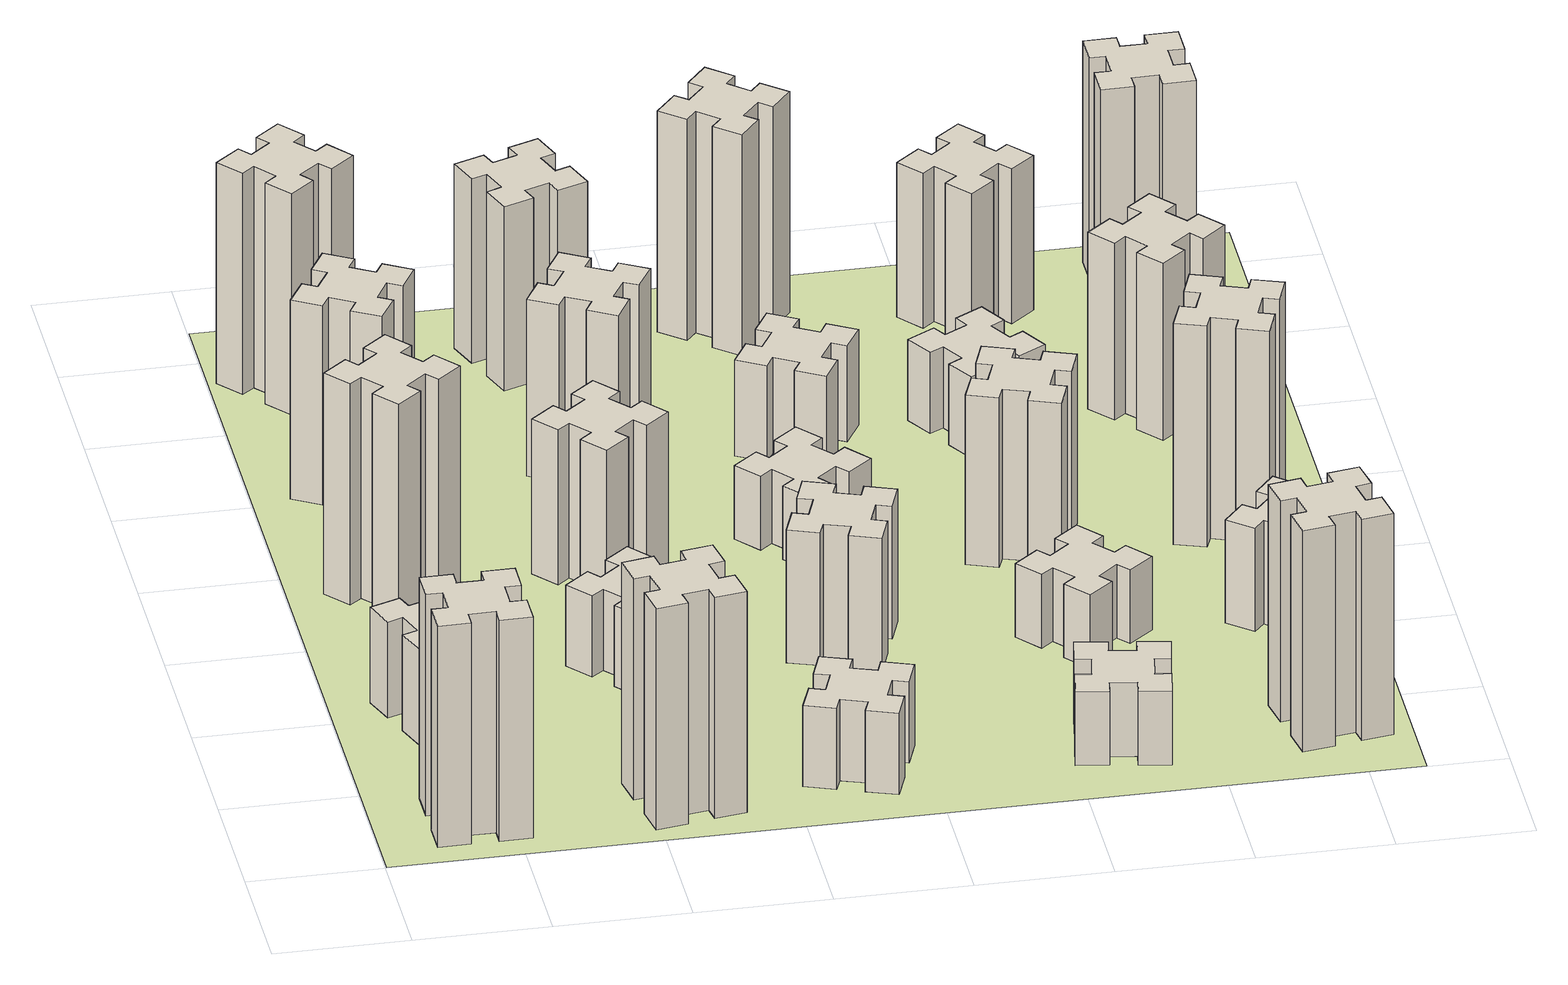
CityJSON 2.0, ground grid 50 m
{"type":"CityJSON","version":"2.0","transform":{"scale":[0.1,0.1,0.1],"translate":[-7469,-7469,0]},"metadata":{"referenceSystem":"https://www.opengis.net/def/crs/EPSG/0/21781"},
"CityObjects":{
"building1":{"type":"Building","attributes":{"class":"1000","function":"1000","usage":"1000","yearOfConstruction":2016,"roofType":"1000","measuredHeight":90,"storeysAboveGround":30,"storeysBelowGround":0},"geometry":[{"type":"Solid","lod":"1","boundaries":[[[[0,1,2,3,4,5,6,7,8,9,10,11,12,13,14,15,16,17,18,19]],[[17,16,20,21]],[[16,15,22,20]],[[15,14,23,22]],[[14,13,24,23]],[[13,12,25,24]],[[12,11,26,25]],[[11,10,27,26]],[[10,9,28,27]],[[9,8,29,28]],[[8,7,30,29]],[[7,6,31,30]],[[6,5,32,31]],[[5,4,33,32]],[[4,3,34,33]],[[3,2,35,34]],[[2,1,36,35]],[[1,0,37,36]],[[0,19,38,37]],[[19,18,39,38]],[[18,17,21,39]],[[24,25,26,27,28,29,30,31,32,33,34,35,36,37,38,39,21,20,22,23]]]]}]},
"building2":{"type":"Building","attributes":{"class":"1000","function":"1000","usage":"1000","yearOfConstruction":2016,"roofType":"1000","measuredHeight":39,"storeysAboveGround":30,"storeysBelowGround":0},"geometry":[{"type":"Solid","lod":"1","boundaries":[[[[40,41,42,43,44,45,46,47,48,49,50,51,52,53,54,55,56,57,58,59]],[[57,56,60,61]],[[56,55,62,60]],[[55,54,63,62]],[[54,53,64,63]],[[53,52,65,64]],[[52,51,66,65]],[[51,50,67,66]],[[50,49,68,67]],[[49,48,69,68]],[[48,47,70,69]],[[47,46,71,70]],[[46,45,72,71]],[[45,44,73,72]],[[44,43,74,73]],[[43,42,75,74]],[[42,41,76,75]],[[41,40,77,76]],[[40,59,78,77]],[[59,58,79,78]],[[58,57,61,79]],[[64,65,66,67,68,69,70,71,72,73,74,75,76,77,78,79,61,60,62,63]]]]}]},
"building3":{"type":"Building","attributes":{"class":"1000","function":"1000","usage":"1000","yearOfConstruction":2016,"roofType":"1000","measuredHeight":90,"storeysAboveGround":30,"storeysBelowGround":0},"geometry":[{"type":"Solid","lod":"1","boundaries":[[[[80,81,82,83,84,85,86,87,88,89,90,91,92,93,94,95,96,97,98,99]],[[97,96,100,101]],[[96,95,102,100]],[[95,94,103,102]],[[94,93,104,103]],[[93,92,105,104]],[[92,91,106,105]],[[91,90,107,106]],[[90,89,108,107]],[[89,88,109,108]],[[88,87,110,109]],[[87,86,111,110]],[[86,85,112,111]],[[85,84,113,112]],[[84,83,114,113]],[[83,82,115,114]],[[82,81,116,115]],[[81,80,117,116]],[[80,99,118,117]],[[99,98,119,118]],[[98,97,101,119]],[[104,105,106,107,108,109,110,111,112,113,114,115,116,117,118,119,101,100,102,103]]]]}]},
"building4":{"type":"Building","attributes":{"class":"1000","function":"1000","usage":"1000","yearOfConstruction":2016,"roofType":"1000","measuredHeight":81,"storeysAboveGround":30,"storeysBelowGround":0},"geometry":[{"type":"Solid","lod":"1","boundaries":[[[[120,121,122,123,124,125,126,127,128,129,130,131,132,133,134,135,136,137,138,139]],[[137,136,140,141]],[[136,135,142,140]],[[135,134,143,142]],[[134,133,144,143]],[[133,132,145,144]],[[132,131,146,145]],[[131,130,147,146]],[[130,129,148,147]],[[129,128,149,148]],[[128,127,150,149]],[[127,126,151,150]],[[126,125,152,151]],[[125,124,153,152]],[[124,123,154,153]],[[123,122,155,154]],[[122,121,156,155]],[[121,120,157,156]],[[120,139,158,157]],[[139,138,159,158]],[[138,137,141,159]],[[144,145,146,147,148,149,150,151,152,153,154,155,156,157,158,159,141,140,142,143]]]]}]},
"building5":{"type":"Building","attributes":{"class":"1000","function":"1000","usage":"1000","yearOfConstruction":2016,"roofType":"1000","measuredHeight":90,"storeysAboveGround":30,"storeysBelowGround":0},"geometry":[{"type":"Solid","lod":"1","boundaries":[[[[160,161,162,163,164,165,166,167,168,169,170,171,172,173,174,175,176,177,178,179]],[[177,176,180,181]],[[176,175,182,180]],[[175,174,183,182]],[[174,173,184,183]],[[173,172,185,184]],[[172,171,186,185]],[[171,170,187,186]],[[170,169,188,187]],[[169,168,189,188]],[[168,167,190,189]],[[167,166,191,190]],[[166,165,192,191]],[[165,164,193,192]],[[164,163,194,193]],[[163,162,195,194]],[[162,161,196,195]],[[161,160,197,196]],[[160,179,198,197]],[[179,178,199,198]],[[178,177,181,199]],[[184,185,186,187,188,189,190,191,192,193,194,195,196,197,198,199,181,180,182,183]]]]}]},
"building6":{"type":"Building","attributes":{"class":"1000","function":"1000","usage":"1000","yearOfConstruction":2016,"roofType":"1000","measuredHeight":90,"storeysAboveGround":30,"storeysBelowGround":0},"geometry":[{"type":"Solid","lod":"1","boundaries":[[[[200,201,202,203,204,205,206,207,208,209,210,211,212,213,214,215,216,217,218,219]],[[217,216,220,221]],[[216,215,222,220]],[[215,214,223,222]],[[214,213,224,223]],[[213,212,225,224]],[[212,211,226,225]],[[211,210,227,226]],[[210,209,228,227]],[[209,208,229,228]],[[208,207,230,229]],[[207,206,231,230]],[[206,205,232,231]],[[205,204,233,232]],[[204,203,234,233]],[[203,202,235,234]],[[202,201,236,235]],[[201,200,237,236]],[[200,219,238,237]],[[219,218,239,238]],[[218,217,221,239]],[[224,225,226,227,228,229,230,231,232,233,234,235,236,237,238,239,221,220,222,223]]]]}]},
"building7":{"type":"Building","attributes":{"class":"1000","function":"1000","usage":"1000","yearOfConstruction":2016,"roofType":"1000","measuredHeight":33,"storeysAboveGround":30,"storeysBelowGround":0},"geometry":[{"type":"Solid","lod":"1","boundaries":[[[[240,241,242,243,244,245,246,247,248,249,250,251,252,253,254,255,256,257,258,259]],[[257,256,260,261]],[[256,255,262,260]],[[255,254,263,262]],[[254,253,264,263]],[[253,252,265,264]],[[252,251,266,265]],[[251,250,267,266]],[[250,249,268,267]],[[249,248,269,268]],[[248,247,270,269]],[[247,246,271,270]],[[246,245,272,271]],[[245,244,273,272]],[[244,243,274,273]],[[243,242,275,274]],[[242,241,276,275]],[[241,240,277,276]],[[240,259,278,277]],[[259,258,279,278]],[[258,257,261,279]],[[264,265,266,267,268,269,270,271,272,273,274,275,276,277,278,279,261,260,262,263]]]]}]},
"building8":{"type":"Building","attributes":{"class":"1000","function":"1000","usage":"1000","yearOfConstruction":2016,"roofType":"1000","measuredHeight":63,"storeysAboveGround":30,"storeysBelowGround":0},"geometry":[{"type":"Solid","lod":"1","boundaries":[[[[280,281,282,283,284,285,286,287,288,289,290,291,292,293,294,295,296,297,298,299]],[[297,296,300,301]],[[296,295,302,300]],[[295,294,303,302]],[[294,293,304,303]],[[293,292,305,304]],[[292,291,306,305]],[[291,290,307,306]],[[290,289,308,307]],[[289,288,309,308]],[[288,287,310,309]],[[287,286,311,310]],[[286,285,312,311]],[[285,284,313,312]],[[284,283,314,313]],[[283,282,315,314]],[[282,281,316,315]],[[281,280,317,316]],[[280,299,318,317]],[[299,298,319,318]],[[298,297,301,319]],[[304,305,306,307,308,309,310,311,312,313,314,315,316,317,318,319,301,300,302,303]]]]}]},
"building9":{"type":"Building","attributes":{"class":"1000","function":"1000","usage":"1000","yearOfConstruction":2016,"roofType":"1000","measuredHeight":33,"storeysAboveGround":30,"storeysBelowGround":0},"geometry":[{"type":"Solid","lod":"1","boundaries":[[[[320,321,322,323,324,325,326,327,328,329,330,331,332,333,334,335,336,337,338,339]],[[337,336,340,341]],[[336,335,342,340]],[[335,334,343,342]],[[334,333,344,343]],[[333,332,345,344]],[[332,331,346,345]],[[331,330,347,346]],[[330,329,348,347]],[[329,328,349,348]],[[328,327,350,349]],[[327,326,351,350]],[[326,325,352,351]],[[325,324,353,352]],[[324,323,354,353]],[[323,322,355,354]],[[322,321,356,355]],[[321,320,357,356]],[[320,339,358,357]],[[339,338,359,358]],[[338,337,341,359]],[[344,345,346,347,348,349,350,351,352,353,354,355,356,357,358,359,341,340,342,343]]]]}]},
"building10":{"type":"Building","attributes":{"class":"1000","function":"1000","usage":"1000","yearOfConstruction":2016,"roofType":"1000","measuredHeight":72,"storeysAboveGround":30,"storeysBelowGround":0},"geometry":[{"type":"Solid","lod":"1","boundaries":[[[[360,361,362,363,364,365,366,367,368,369,370,371,372,373,374,375,376,377,378,379]],[[377,376,380,381]],[[376,375,382,380]],[[375,374,383,382]],[[374,373,384,383]],[[373,372,385,384]],[[372,371,386,385]],[[371,370,387,386]],[[370,369,388,387]],[[369,368,389,388]],[[368,367,390,389]],[[367,366,391,390]],[[366,365,392,391]],[[365,364,393,392]],[[364,363,394,393]],[[363,362,395,394]],[[362,361,396,395]],[[361,360,397,396]],[[360,379,398,397]],[[379,378,399,398]],[[378,377,381,399]],[[384,385,386,387,388,389,390,391,392,393,394,395,396,397,398,399,381,380,382,383]]]]}]},
"building11":{"type":"Building","attributes":{"class":"1000","function":"1000","usage":"1000","yearOfConstruction":2016,"roofType":"1000","measuredHeight":75,"storeysAboveGround":30,"storeysBelowGround":0},"geometry":[{"type":"Solid","lod":"1","boundaries":[[[[400,401,402,403,404,405,406,407,408,409,410,411,412,413,414,415,416,417,418,419]],[[417,416,420,421]],[[416,415,422,420]],[[415,414,423,422]],[[414,413,424,423]],[[413,412,425,424]],[[412,411,426,425]],[[411,410,427,426]],[[410,409,428,427]],[[409,408,429,428]],[[408,407,430,429]],[[407,406,431,430]],[[406,405,432,431]],[[405,404,433,432]],[[404,403,434,433]],[[403,402,435,434]],[[402,401,436,435]],[[401,400,437,436]],[[400,419,438,437]],[[419,418,439,438]],[[418,417,421,439]],[[424,425,426,427,428,429,430,431,432,433,434,435,436,437,438,439,421,420,422,423]]]]}]},
"building12":{"type":"Building","attributes":{"class":"1000","function":"1000","usage":"1000","yearOfConstruction":2016,"roofType":"1000","measuredHeight":54,"storeysAboveGround":30,"storeysBelowGround":0},"geometry":[{"type":"Solid","lod":"1","boundaries":[[[[440,441,442,443,444,445,446,447,448,449,450,451,452,453,454,455,456,457,458,459]],[[457,456,460,461]],[[456,455,462,460]],[[455,454,463,462]],[[454,453,464,463]],[[453,452,465,464]],[[452,451,466,465]],[[451,450,467,466]],[[450,449,468,467]],[[449,448,469,468]],[[448,447,470,469]],[[447,446,471,470]],[[446,445,472,471]],[[445,444,473,472]],[[444,443,474,473]],[[443,442,475,474]],[[442,441,476,475]],[[441,440,477,476]],[[440,459,478,477]],[[459,458,479,478]],[[458,457,461,479]],[[464,465,466,467,468,469,470,471,472,473,474,475,476,477,478,479,461,460,462,463]]]]}]},
"building13":{"type":"Building","attributes":{"class":"1000","function":"1000","usage":"1000","yearOfConstruction":2016,"roofType":"1000","measuredHeight":30,"storeysAboveGround":30,"storeysBelowGround":0},"geometry":[{"type":"Solid","lod":"1","boundaries":[[[[480,481,482,483,484,485,486,487,488,489,490,491,492,493,494,495,496,497,498,499]],[[497,496,500,501]],[[496,495,502,500]],[[495,494,503,502]],[[494,493,504,503]],[[493,492,505,504]],[[492,491,506,505]],[[491,490,507,506]],[[490,489,508,507]],[[489,488,509,508]],[[488,487,510,509]],[[487,486,511,510]],[[486,485,512,511]],[[485,484,513,512]],[[484,483,514,513]],[[483,482,515,514]],[[482,481,516,515]],[[481,480,517,516]],[[480,499,518,517]],[[499,498,519,518]],[[498,497,501,519]],[[504,505,506,507,508,509,510,511,512,513,514,515,516,517,518,519,501,500,502,503]]]]}]},
"building14":{"type":"Building","attributes":{"class":"1000","function":"1000","usage":"1000","yearOfConstruction":2016,"roofType":"1000","measuredHeight":39,"storeysAboveGround":30,"storeysBelowGround":0},"geometry":[{"type":"Solid","lod":"1","boundaries":[[[[520,521,522,523,524,525,526,527,528,529,530,531,532,533,534,535,536,537,538,539]],[[537,536,540,541]],[[536,535,542,540]],[[535,534,543,542]],[[534,533,544,543]],[[533,532,545,544]],[[532,531,546,545]],[[531,530,547,546]],[[530,529,548,547]],[[529,528,549,548]],[[528,527,550,549]],[[527,526,551,550]],[[526,525,552,551]],[[525,524,553,552]],[[524,523,554,553]],[[523,522,555,554]],[[522,521,556,555]],[[521,520,557,556]],[[520,539,558,557]],[[539,538,559,558]],[[538,537,541,559]],[[544,545,546,547,548,549,550,551,552,553,554,555,556,557,558,559,541,540,542,543]]]]}]},
"building15":{"type":"Building","attributes":{"class":"1000","function":"1000","usage":"1000","yearOfConstruction":2016,"roofType":"1000","measuredHeight":30,"storeysAboveGround":30,"storeysBelowGround":0},"geometry":[{"type":"Solid","lod":"1","boundaries":[[[[560,561,562,563,564,565,566,567,568,569,570,571,572,573,574,575,576,577,578,579]],[[577,576,580,581]],[[576,575,582,580]],[[575,574,583,582]],[[574,573,584,583]],[[573,572,585,584]],[[572,571,586,585]],[[571,570,587,586]],[[570,569,588,587]],[[569,568,589,588]],[[568,567,590,589]],[[567,566,591,590]],[[566,565,592,591]],[[565,564,593,592]],[[564,563,594,593]],[[563,562,595,594]],[[562,561,596,595]],[[561,560,597,596]],[[560,579,598,597]],[[579,578,599,598]],[[578,577,581,599]],[[584,585,586,587,588,589,590,591,592,593,594,595,596,597,598,599,581,580,582,583]]]]}]},
"building16":{"type":"Building","attributes":{"class":"1000","function":"1000","usage":"1000","yearOfConstruction":2016,"roofType":"1000","measuredHeight":90,"storeysAboveGround":30,"storeysBelowGround":0},"geometry":[{"type":"Solid","lod":"1","boundaries":[[[[600,601,602,603,604,605,606,607,608,609,610,611,612,613,614,615,616,617,618,619]],[[617,616,620,621]],[[616,615,622,620]],[[615,614,623,622]],[[614,613,624,623]],[[613,612,625,624]],[[612,611,626,625]],[[611,610,627,626]],[[610,609,628,627]],[[609,608,629,628]],[[608,607,630,629]],[[607,606,631,630]],[[606,605,632,631]],[[605,604,633,632]],[[604,603,634,633]],[[603,602,635,634]],[[602,601,636,635]],[[601,600,637,636]],[[600,619,638,637]],[[619,618,639,638]],[[618,617,621,639]],[[624,625,626,627,628,629,630,631,632,633,634,635,636,637,638,639,621,620,622,623]]]]}]},
"building17":{"type":"Building","attributes":{"class":"1000","function":"1000","usage":"1000","yearOfConstruction":2016,"roofType":"1000","measuredHeight":30,"storeysAboveGround":30,"storeysBelowGround":0},"geometry":[{"type":"Solid","lod":"1","boundaries":[[[[640,641,642,643,644,645,646,647,648,649,650,651,652,653,654,655,656,657,658,659]],[[657,656,660,661]],[[656,655,662,660]],[[655,654,663,662]],[[654,653,664,663]],[[653,652,665,664]],[[652,651,666,665]],[[651,650,667,666]],[[650,649,668,667]],[[649,648,669,668]],[[648,647,670,669]],[[647,646,671,670]],[[646,645,672,671]],[[645,644,673,672]],[[644,643,674,673]],[[643,642,675,674]],[[642,641,676,675]],[[641,640,677,676]],[[640,659,678,677]],[[659,658,679,678]],[[658,657,661,679]],[[664,665,666,667,668,669,670,671,672,673,674,675,676,677,678,679,661,660,662,663]]]]}]},
"building18":{"type":"Building","attributes":{"class":"1000","function":"1000","usage":"1000","yearOfConstruction":2016,"roofType":"1000","measuredHeight":69,"storeysAboveGround":30,"storeysBelowGround":0},"geometry":[{"type":"Solid","lod":"1","boundaries":[[[[680,681,682,683,684,685,686,687,688,689,690,691,692,693,694,695,696,697,698,699]],[[697,696,700,701]],[[696,695,702,700]],[[695,694,703,702]],[[694,693,704,703]],[[693,692,705,704]],[[692,691,706,705]],[[691,690,707,706]],[[690,689,708,707]],[[689,688,709,708]],[[688,687,710,709]],[[687,686,711,710]],[[686,685,712,711]],[[685,684,713,712]],[[684,683,714,713]],[[683,682,715,714]],[[682,681,716,715]],[[681,680,717,716]],[[680,699,718,717]],[[699,698,719,718]],[[698,697,701,719]],[[704,705,706,707,708,709,710,711,712,713,714,715,716,717,718,719,701,700,702,703]]]]}]},
"building19":{"type":"Building","attributes":{"class":"1000","function":"1000","usage":"1000","yearOfConstruction":2016,"roofType":"1000","measuredHeight":33,"storeysAboveGround":30,"storeysBelowGround":0},"geometry":[{"type":"Solid","lod":"1","boundaries":[[[[720,721,722,723,724,725,726,727,728,729,730,731,732,733,734,735,736,737,738,739]],[[737,736,740,741]],[[736,735,742,740]],[[735,734,743,742]],[[734,733,744,743]],[[733,732,745,744]],[[732,731,746,745]],[[731,730,747,746]],[[730,729,748,747]],[[729,728,749,748]],[[728,727,750,749]],[[727,726,751,750]],[[726,725,752,751]],[[725,724,753,752]],[[724,723,754,753]],[[723,722,755,754]],[[722,721,756,755]],[[721,720,757,756]],[[720,739,758,757]],[[739,738,759,758]],[[738,737,741,759]],[[744,745,746,747,748,749,750,751,752,753,754,755,756,757,758,759,741,740,742,743]]]]}]},
"building20":{"type":"Building","attributes":{"class":"1000","function":"1000","usage":"1000","yearOfConstruction":2016,"roofType":"1000","measuredHeight":90,"storeysAboveGround":30,"storeysBelowGround":0},"geometry":[{"type":"Solid","lod":"1","boundaries":[[[[760,761,762,763,764,765,766,767,768,769,770,771,772,773,774,775,776,777,778,779]],[[777,776,780,781]],[[776,775,782,780]],[[775,774,783,782]],[[774,773,784,783]],[[773,772,785,784]],[[772,771,786,785]],[[771,770,787,786]],[[770,769,788,787]],[[769,768,789,788]],[[768,767,790,789]],[[767,766,791,790]],[[766,765,792,791]],[[765,764,793,792]],[[764,763,794,793]],[[763,762,795,794]],[[762,761,796,795]],[[761,760,797,796]],[[760,779,798,797]],[[779,778,799,798]],[[778,777,781,799]],[[784,785,786,787,788,789,790,791,792,793,794,795,796,797,798,799,781,780,782,783]]]]}]},
"building21":{"type":"Building","attributes":{"class":"1000","function":"1000","usage":"1000","yearOfConstruction":2016,"roofType":"1000","measuredHeight":63,"storeysAboveGround":30,"storeysBelowGround":0},"geometry":[{"type":"Solid","lod":"1","boundaries":[[[[800,801,802,803,804,805,806,807,808,809,810,811,812,813,814,815,816,817,818,819]],[[817,816,820,821]],[[816,815,822,820]],[[815,814,823,822]],[[814,813,824,823]],[[813,812,825,824]],[[812,811,826,825]],[[811,810,827,826]],[[810,809,828,827]],[[809,808,829,828]],[[808,807,830,829]],[[807,806,831,830]],[[806,805,832,831]],[[805,804,833,832]],[[804,803,834,833]],[[803,802,835,834]],[[802,801,836,835]],[[801,800,837,836]],[[800,819,838,837]],[[819,818,839,838]],[[818,817,821,839]],[[824,825,826,827,828,829,830,831,832,833,834,835,836,837,838,839,821,820,822,823]]]]}]},
"building22":{"type":"Building","attributes":{"class":"1000","function":"1000","usage":"1000","yearOfConstruction":2016,"roofType":"1000","measuredHeight":42,"storeysAboveGround":30,"storeysBelowGround":0},"geometry":[{"type":"Solid","lod":"1","boundaries":[[[[840,841,842,843,844,845,846,847,848,849,850,851,852,853,854,855,856,857,858,859]],[[857,856,860,861]],[[856,855,862,860]],[[855,854,863,862]],[[854,853,864,863]],[[853,852,865,864]],[[852,851,866,865]],[[851,850,867,866]],[[850,849,868,867]],[[849,848,869,868]],[[848,847,870,869]],[[847,846,871,870]],[[846,845,872,871]],[[845,844,873,872]],[[844,843,874,873]],[[843,842,875,874]],[[842,841,876,875]],[[841,840,877,876]],[[840,859,878,877]],[[859,858,879,878]],[[858,857,861,879]],[[864,865,866,867,868,869,870,871,872,873,874,875,876,877,878,879,861,860,862,863]]]]}]},
"building23":{"type":"Building","attributes":{"class":"1000","function":"1000","usage":"1000","yearOfConstruction":2016,"roofType":"1000","measuredHeight":90,"storeysAboveGround":30,"storeysBelowGround":0},"geometry":[{"type":"Solid","lod":"1","boundaries":[[[[880,881,882,883,884,885,886,887,888,889,890,891,892,893,894,895,896,897,898,899]],[[897,896,900,901]],[[896,895,902,900]],[[895,894,903,902]],[[894,893,904,903]],[[893,892,905,904]],[[892,891,906,905]],[[891,890,907,906]],[[890,889,908,907]],[[889,888,909,908]],[[888,887,910,909]],[[887,886,911,910]],[[886,885,912,911]],[[885,884,913,912]],[[884,883,914,913]],[[883,882,915,914]],[[882,881,916,915]],[[881,880,917,916]],[[880,899,918,917]],[[899,898,919,918]],[[898,897,901,919]],[[904,905,906,907,908,909,910,911,912,913,914,915,916,917,918,919,901,900,902,903]]]]}]},
"building24":{"type":"Building","attributes":{"class":"1000","function":"1000","usage":"1000","yearOfConstruction":2016,"roofType":"1000","measuredHeight":72,"storeysAboveGround":30,"storeysBelowGround":0},"geometry":[{"type":"Solid","lod":"1","boundaries":[[[[920,921,922,923,924,925,926,927,928,929,930,931,932,933,934,935,936,937,938,939]],[[937,936,940,941]],[[936,935,942,940]],[[935,934,943,942]],[[934,933,944,943]],[[933,932,945,944]],[[932,931,946,945]],[[931,930,947,946]],[[930,929,948,947]],[[929,928,949,948]],[[928,927,950,949]],[[927,926,951,950]],[[926,925,952,951]],[[925,924,953,952]],[[924,923,954,953]],[[923,922,955,954]],[[922,921,956,955]],[[921,920,957,956]],[[920,939,958,957]],[[939,938,959,958]],[[938,937,941,959]],[[944,945,946,947,948,949,950,951,952,953,954,955,956,957,958,959,941,940,942,943]]]]}]},
"building25":{"type":"Building","attributes":{"class":"1000","function":"1000","usage":"1000","yearOfConstruction":2016,"roofType":"1000","measuredHeight":90,"storeysAboveGround":30,"storeysBelowGround":0},"geometry":[{"type":"Solid","lod":"1","boundaries":[[[[960,961,962,963,964,965,966,967,968,969,970,971,972,973,974,975,976,977,978,979]],[[977,976,980,981]],[[976,975,982,980]],[[975,974,983,982]],[[974,973,984,983]],[[973,972,985,984]],[[972,971,986,985]],[[971,970,987,986]],[[970,969,988,987]],[[969,968,989,988]],[[968,967,990,989]],[[967,966,991,990]],[[966,965,992,991]],[[965,964,993,992]],[[964,963,994,993]],[[963,962,995,994]],[[962,961,996,995]],[[961,960,997,996]],[[960,979,998,997]],[[979,978,999,998]],[[978,977,981,999]],[[984,985,986,987,988,989,990,991,992,993,994,995,996,997,998,999,981,980,982,983]]]]}]},
"landuse1":{"type":"LandUse","attributes":{"name":"plot1","function":"1010"},"geometry":[{"type":"MultiSurface","lod":"1","boundaries":[[[1000,1001,1002,1003]]]}]}
},
"vertices":[
[265,325,0],[265,225,0],[205,225,0],[205,105,0],[325,105,0],[325,165,0],[425,165,0],[425,105,0],[545,105,0],[545,225,0],[485,225,0],[485,325,0],[545,325,0],[545,445,0],[425,445,0],[425,385,0],[325,385,0],[325,445,0],[205,445,0],[205,325,0],[325,385,900],[325,445,900],[425,385,900],[425,445,900],[545,445,900],[545,325,900],[485,325,900],[485,225,900],[545,225,900],[545,105,900],[425,105,900],[425,165,900],[325,165,900],[325,105,900],[205,105,900],[205,225,900],[265,225,900],[265,325,900],[205,325,900],[205,445,900],
[255,1025,0],[289,931,0],[233,910,0],[274,797,0],[387,839,0],[366,895,0],[460,929,0],[480,873,0],[593,914,0],[552,1027,0],[496,1006,0],[462,1100,0],[518,1120,0],[477,1233,0],[364,1192,0],[385,1136,0],[291,1102,0],[270,1158,0],[157,1117,0],[199,1004,0],[291,1102,390],[270,1158,390],[385,1136,390],[364,1192,390],[477,1233,390],[518,1120,390],[462,1100,390],[496,1006,390],[552,1027,390],[593,914,390],[480,873,390],[460,929,390],[366,895,390],[387,839,390],[274,797,390],[233,910,390],[289,931,390],[255,1025,390],[199,1004,390],[157,1117,390],
[492,1888,0],[427,1964,0],[473,2003,0],[396,2095,0],[304,2018,0],[343,1972,0],[266,1907,0],[228,1953,0],[136,1876,0],[213,1784,0],[259,1823,0],[323,1746,0],[277,1708,0],[354,1616,0],[446,1693,0],[408,1739,0],[484,1803,0],[523,1757,0],[615,1834,0],[538,1926,0],[484,1803,900],[523,1757,900],[408,1739,900],[446,1693,900],[354,1616,900],[277,1708,900],[323,1746,900],[259,1823,900],[213,1784,900],[136,1876,900],[228,1953,900],[266,1907,900],[343,1972,900],[304,2018,900],[396,2095,900],[473,2003,900],[427,1964,900],[492,1888,900],[538,1926,900],[615,1834,900],
[474,2666,0],[387,2716,0],[417,2768,0],[313,2828,0],[253,2724,0],[305,2694,0],[255,2607,0],[203,2637,0],[143,2533,0],[247,2473,0],[277,2525,0],[364,2475,0],[334,2423,0],[438,2363,0],[498,2467,0],[446,2497,0],[496,2584,0],[548,2554,0],[608,2658,0],[504,2718,0],[496,2584,810],[548,2554,810],[446,2497,810],[498,2467,810],[438,2363,810],[334,2423,810],[364,2475,810],[277,2525,810],[247,2473,810],[143,2533,810],[203,2637,810],[255,2607,810],[305,2694,810],[253,2724,810],[313,2828,810],[417,2768,810],[387,2716,810],[474,2666,810],[504,2718,810],[608,2658,810],
[1085,158,0],[1184,176,0],[1194,117,0],[1312,137,0],[1291,256,0],[1232,245,0],[1215,344,0],[1274,354,0],[1253,472,0],[1135,451,0],[1145,392,0],[1047,375,0],[1037,434,0],[918,413,0],[939,295,0],[998,305,0],[1016,207,0],[957,197,0],[977,78,0],[1096,99,0],[1016,207,900],[957,197,900],[998,305,900],[939,295,900],[918,413,900],[1037,434,900],[1047,375,900],[1145,392,900],[1135,451,900],[1253,472,900],[1274,354,900],[1215,344,900],[1232,245,900],[1291,256,900],[1312,137,900],[1194,117,900],[1184,176,900],[1085,158,900],[1096,99,900],[977,78,900],
[243,3452,0],[166,3387,0],[128,3433,0],[36,3356,0],[113,3264,0],[159,3303,0],[223,3226,0],[177,3188,0],[254,3096,0],[346,3173,0],[308,3219,0],[384,3283,0],[423,3237,0],[515,3314,0],[438,3406,0],[392,3368,0],[327,3444,0],[373,3483,0],[296,3575,0],[204,3498,0],[327,3444,900],[373,3483,900],[392,3368,900],[438,3406,900],[515,3314,900],[423,3237,900],[384,3283,900],[308,3219,900],[346,3173,900],[254,3096,900],[177,3188,900],[223,3226,900],[159,3303,900],[113,3264,900],[36,3356,900],[128,3433,900],[166,3387,900],[243,3452,900],[204,3498,900],[296,3575,900],
[1083,1332,0],[1006,1267,0],[968,1313,0],[876,1236,0],[953,1144,0],[999,1183,0],[1063,1106,0],[1017,1068,0],[1094,976,0],[1186,1053,0],[1148,1099,0],[1224,1163,0],[1263,1117,0],[1355,1194,0],[1278,1286,0],[1232,1248,0],[1167,1324,0],[1213,1363,0],[1136,1455,0],[1044,1378,0],[1167,1324,330],[1213,1363,330],[1232,1248,330],[1278,1286,330],[1355,1194,330],[1263,1117,330],[1224,1163,330],[1148,1099,330],[1186,1053,330],[1094,976,330],[1017,1068,330],[1063,1106,330],[999,1183,330],[953,1144,330],[876,1236,330],[968,1313,330],[1006,1267,330],[1083,1332,330],[1044,1378,330],[1136,1455,330],
[1083,1972,0],[1006,1907,0],[968,1953,0],[876,1876,0],[953,1784,0],[999,1823,0],[1063,1746,0],[1017,1708,0],[1094,1616,0],[1186,1693,0],[1148,1739,0],[1224,1803,0],[1263,1757,0],[1355,1834,0],[1278,1926,0],[1232,1888,0],[1167,1964,0],[1213,2003,0],[1136,2095,0],[1044,2018,0],[1167,1964,630],[1213,2003,630],[1232,1888,630],[1278,1926,630],[1355,1834,630],[1263,1757,630],[1224,1803,630],[1148,1739,630],[1186,1693,630],[1094,1616,630],[1017,1708,630],[1063,1746,630],[999,1823,630],[953,1784,630],[876,1876,630],[968,1953,630],[1006,1907,630],[1083,1972,630],[1044,2018,630],[1136,2095,630],
[1669,460,0],[1635,366,0],[1579,387,0],[1537,274,0],[1650,233,0],[1671,289,0],[1765,255,0],[1744,199,0],[1857,157,0],[1898,270,0],[1842,291,0],[1876,385,0],[1932,364,0],[1973,477,0],[1860,518,0],[1840,462,0],[1746,496,0],[1767,552,0],[1654,593,0],[1613,480,0],[1746,496,330],[1767,552,330],[1840,462,330],[1860,518,330],[1973,477,330],[1932,364,330],[1876,385,330],[1842,291,330],[1898,270,330],[1857,157,330],[1744,199,330],[1765,255,330],[1671,289,330],[1650,233,330],[1537,274,330],[1579,387,330],[1635,366,330],[1669,460,330],[1613,480,330],[1654,593,330],
[1314,2666,0],[1227,2716,0],[1257,2768,0],[1153,2828,0],[1093,2724,0],[1145,2694,0],[1095,2607,0],[1043,2637,0],[983,2533,0],[1087,2473,0],[1117,2525,0],[1204,2475,0],[1174,2423,0],[1278,2363,0],[1338,2467,0],[1286,2497,0],[1336,2584,0],[1388,2554,0],[1448,2658,0],[1344,2718,0],[1336,2584,720],[1388,2554,720],[1286,2497,720],[1338,2467,720],[1278,2363,720],[1174,2423,720],[1204,2475,720],[1117,2525,720],[1087,2473,720],[983,2533,720],[1043,2637,720],[1095,2607,720],[1145,2694,720],[1093,2724,720],[1153,2828,720],[1257,2768,720],[1227,2716,720],[1314,2666,720],[1344,2718,720],[1448,2658,720],
[1125,3456,0],[1031,3422,0],[1010,3478,0],[897,3437,0],[939,3324,0],[995,3345,0],[1029,3251,0],[973,3230,0],[1014,3117,0],[1127,3159,0],[1106,3215,0],[1200,3249,0],[1220,3193,0],[1333,3234,0],[1292,3347,0],[1236,3326,0],[1202,3420,0],[1258,3440,0],[1217,3553,0],[1104,3512,0],[1202,3420,750],[1258,3440,750],[1236,3326,750],[1292,3347,750],[1333,3234,750],[1220,3193,750],[1200,3249,750],[1106,3215,750],[1127,3159,750],[1014,3117,750],[973,3230,750],[1029,3251,750],[995,3345,750],[939,3324,750],[897,3437,750],[1010,3478,750],[1031,3422,750],[1125,3456,750],[1104,3512,750],[1217,3553,750],
[1769,1300,0],[1735,1206,0],[1679,1227,0],[1637,1114,0],[1750,1073,0],[1771,1129,0],[1865,1095,0],[1844,1039,0],[1957,997,0],[1998,1110,0],[1942,1131,0],[1976,1225,0],[2032,1204,0],[2073,1317,0],[1960,1358,0],[1940,1302,0],[1846,1336,0],[1867,1392,0],[1754,1433,0],[1713,1320,0],[1846,1336,540],[1867,1392,540],[1940,1302,540],[1960,1358,540],[2073,1317,540],[2032,1204,540],[1976,1225,540],[1942,1131,540],[1998,1110,540],[1957,997,540],[1844,1039,540],[1865,1095,540],[1771,1129,540],[1750,1073,540],[1637,1114,540],[1679,1227,540],[1735,1206,540],[1769,1300,540],[1713,1320,540],[1754,1433,540],
[1972,1988,0],[1907,2064,0],[1953,2103,0],[1876,2195,0],[1784,2118,0],[1823,2072,0],[1746,2007,0],[1708,2053,0],[1616,1976,0],[1693,1884,0],[1739,1923,0],[1803,1846,0],[1757,1808,0],[1834,1716,0],[1926,1793,0],[1888,1839,0],[1964,1903,0],[2003,1857,0],[2095,1934,0],[2018,2026,0],[1964,1903,300],[2003,1857,300],[1888,1839,300],[1926,1793,300],[1834,1716,300],[1757,1808,300],[1803,1846,300],[1739,1923,300],[1693,1884,300],[1616,1976,300],[1708,2053,300],[1746,2007,300],[1823,2072,300],[1784,2118,300],[1876,2195,300],[1953,2103,300],[1907,2064,300],[1972,1988,300],[2018,2026,300],[2095,1934,300],
[2026,2497,0],[2076,2584,0],[2128,2554,0],[2188,2658,0],[2084,2718,0],[2054,2666,0],[1967,2716,0],[1997,2768,0],[1893,2828,0],[1833,2724,0],[1885,2694,0],[1835,2607,0],[1783,2637,0],[1723,2533,0],[1827,2473,0],[1857,2525,0],[1944,2475,0],[1914,2423,0],[2018,2363,0],[2078,2467,0],[1944,2475,390],[1914,2423,390],[1857,2525,390],[1827,2473,390],[1723,2533,390],[1783,2637,390],[1835,2607,390],[1885,2694,390],[1833,2724,390],[1893,2828,390],[1997,2768,390],[1967,2716,390],[2054,2666,390],[2084,2718,390],[2188,2658,390],[2128,2554,390],[2076,2584,390],[2026,2497,390],[2078,2467,390],[2018,2363,390],
[2596,444,0],[2578,345,0],[2519,356,0],[2498,237,0],[2617,217,0],[2627,276,0],[2725,258,0],[2715,199,0],[2833,178,0],[2854,297,0],[2795,307,0],[2812,405,0],[2871,395,0],[2892,513,0],[2774,534,0],[2764,475,0],[2665,492,0],[2676,551,0],[2557,572,0],[2537,454,0],[2665,492,300],[2676,551,300],[2764,475,300],[2774,534,300],[2892,513,300],[2871,395,300],[2812,405,300],[2795,307,300],[2854,297,300],[2833,178,300],[2715,199,300],[2725,258,300],[2627,276,300],[2617,217,300],[2498,237,300],[2519,356,300],[2578,345,300],[2596,444,300],[2537,454,300],[2557,572,300],
[1746,3383,0],[1823,3319,0],[1784,3273,0],[1876,3196,0],[1953,3288,0],[1907,3326,0],[1972,3403,0],[2018,3364,0],[2095,3456,0],[2003,3533,0],[1964,3487,0],[1888,3552,0],[1926,3598,0],[1834,3675,0],[1757,3583,0],[1803,3544,0],[1739,3468,0],[1693,3506,0],[1616,3414,0],[1708,3337,0],[1739,3468,900],[1693,3506,900],[1803,3544,900],[1757,3583,900],[1834,3675,900],[1926,3598,900],[1888,3552,900],[1964,3487,900],[2003,3533,900],[2095,3456,900],[2018,3364,900],[1972,3403,900],[1907,3326,900],[1953,3288,900],[1876,3196,900],[1784,3273,900],[1823,3319,900],[1746,3383,900],[1708,3337,900],[1616,3414,900],
[2728,999,0],[2804,1063,0],[2843,1017,0],[2935,1094,0],[2858,1186,0],[2812,1148,0],[2747,1224,0],[2793,1263,0],[2716,1355,0],[2624,1278,0],[2663,1232,0],[2586,1167,0],[2548,1213,0],[2456,1136,0],[2533,1044,0],[2579,1083,0],[2643,1006,0],[2597,968,0],[2674,876,0],[2766,953,0],[2643,1006,300],[2597,968,300],[2579,1083,300],[2533,1044,300],[2456,1136,300],[2548,1213,300],[2586,1167,300],[2663,1232,300],[2624,1278,300],[2716,1355,300],[2793,1263,300],[2747,1224,300],[2812,1148,300],[2858,1186,300],[2935,1094,300],[2843,1017,300],[2804,1063,300],[2728,999,300],[2766,953,300],[2674,876,300],
[2682,1671,0],[2716,1765,0],[2772,1744,0],[2813,1857,0],[2700,1898,0],[2680,1842,0],[2586,1876,0],[2607,1932,0],[2494,1973,0],[2453,1860,0],[2509,1840,0],[2475,1746,0],[2419,1767,0],[2377,1654,0],[2490,1613,0],[2511,1669,0],[2605,1635,0],[2584,1579,0],[2697,1537,0],[2738,1650,0],[2605,1635,690],[2584,1579,690],[2511,1669,690],[2490,1613,690],[2377,1654,690],[2419,1767,690],[2475,1746,690],[2509,1840,690],[2453,1860,690],[2494,1973,690],[2607,1932,690],[2586,1876,690],[2680,1842,690],[2700,1898,690],[2813,1857,690],[2772,1744,690],[2716,1765,690],[2682,1671,690],[2738,1650,690],[2697,1537,690],
[2475,2584,0],[2525,2497,0],[2473,2467,0],[2533,2363,0],[2637,2423,0],[2607,2475,0],[2694,2525,0],[2724,2473,0],[2828,2533,0],[2768,2637,0],[2716,2607,0],[2666,2694,0],[2718,2724,0],[2658,2828,0],[2554,2768,0],[2584,2716,0],[2497,2666,0],[2467,2718,0],[2363,2658,0],[2423,2554,0],[2497,2666,330],[2467,2718,330],[2584,2716,330],[2554,2768,330],[2658,2828,330],[2718,2724,330],[2666,2694,330],[2716,2607,330],[2768,2637,330],[2828,2533,330],[2724,2473,330],[2694,2525,330],[2607,2475,330],[2637,2423,330],[2533,2363,330],[2473,2467,330],[2525,2497,330],[2475,2584,330],[2423,2554,330],[2363,2658,330],
[3465,492,0],[3367,475,0],[3357,534,0],[3238,513,0],[3259,395,0],[3318,405,0],[3336,307,0],[3277,297,0],[3297,178,0],[3416,199,0],[3405,258,0],[3504,276,0],[3514,217,0],[3632,237,0],[3611,356,0],[3552,345,0],[3535,444,0],[3594,454,0],[3573,572,0],[3455,551,0],[3535,444,900],[3594,454,900],[3552,345,900],[3611,356,900],[3632,237,900],[3514,217,900],[3504,276,900],[3405,258,900],[3416,199,900],[3297,178,900],[3277,297,900],[3336,307,900],[3318,405,900],[3259,395,900],[3238,513,900],[3357,534,900],[3367,475,900],[3465,492,900],[3455,551,900],[3573,572,900],
[2812,3368,0],[2747,3444,0],[2793,3483,0],[2716,3575,0],[2624,3498,0],[2663,3452,0],[2586,3387,0],[2548,3433,0],[2456,3356,0],[2533,3264,0],[2579,3303,0],[2643,3226,0],[2597,3188,0],[2674,3096,0],[2766,3173,0],[2728,3219,0],[2804,3283,0],[2843,3237,0],[2935,3314,0],[2858,3406,0],[2804,3283,630],[2843,3237,630],[2728,3219,630],[2766,3173,630],[2674,3096,630],[2597,3188,630],[2643,3226,630],[2579,3303,630],[2533,3264,630],[2456,3356,630],[2548,3433,630],[2586,3387,630],[2663,3452,630],[2624,3498,630],[2716,3575,630],[2793,3483,630],[2747,3444,630],[2812,3368,630],[2858,3406,630],[2935,3314,630],
[3544,1167,0],[3468,1232,0],[3506,1278,0],[3414,1355,0],[3337,1263,0],[3383,1224,0],[3319,1148,0],[3273,1186,0],[3196,1094,0],[3288,1017,0],[3326,1063,0],[3403,999,0],[3364,953,0],[3456,876,0],[3533,968,0],[3487,1006,0],[3552,1083,0],[3598,1044,0],[3675,1136,0],[3583,1213,0],[3552,1083,420],[3598,1044,420],[3487,1006,420],[3533,968,420],[3456,876,420],[3364,953,420],[3403,999,420],[3326,1063,420],[3288,1017,420],[3196,1094,420],[3273,1186,420],[3319,1148,420],[3383,1224,420],[3337,1263,420],[3414,1355,420],[3506,1278,420],[3468,1232,420],[3544,1167,420],[3583,1213,420],[3675,1136,420],
[3420,1842,0],[3326,1876,0],[3347,1932,0],[3234,1973,0],[3193,1860,0],[3249,1840,0],[3215,1746,0],[3159,1767,0],[3117,1654,0],[3230,1613,0],[3251,1669,0],[3345,1635,0],[3324,1579,0],[3437,1537,0],[3478,1650,0],[3422,1671,0],[3456,1765,0],[3512,1744,0],[3553,1857,0],[3440,1898,0],[3456,1765,900],[3512,1744,900],[3422,1671,900],[3478,1650,900],[3437,1537,900],[3324,1579,900],[3345,1635,900],[3251,1669,900],[3230,1613,900],[3117,1654,900],[3159,1767,900],[3215,1746,900],[3249,1840,900],[3193,1860,900],[3234,1973,900],[3347,1932,900],[3326,1876,900],[3420,1842,900],[3440,1898,900],[3553,1857,900],
[3119,2563,0],[3183,2486,0],[3137,2448,0],[3214,2356,0],[3306,2433,0],[3268,2479,0],[3344,2543,0],[3383,2497,0],[3475,2574,0],[3398,2666,0],[3352,2628,0],[3287,2704,0],[3333,2743,0],[3256,2835,0],[3164,2758,0],[3203,2712,0],[3126,2647,0],[3088,2693,0],[2996,2616,0],[3073,2524,0],[3126,2647,720],[3088,2693,720],[3203,2712,720],[3164,2758,720],[3256,2835,720],[3333,2743,720],[3287,2704,720],[3352,2628,720],[3398,2666,720],[3475,2574,720],[3383,2497,720],[3344,2543,720],[3268,2479,720],[3306,2433,720],[3214,2356,720],[3137,2448,720],[3183,2486,720],[3119,2563,720],[3073,2524,720],[2996,2616,720],
[3285,3325,0],[3385,3325,0],[3385,3265,0],[3505,3265,0],[3505,3385,0],[3445,3385,0],[3445,3485,0],[3505,3485,0],[3505,3605,0],[3385,3605,0],[3385,3545,0],[3285,3545,0],[3285,3605,0],[3165,3605,0],[3165,3485,0],[3225,3485,0],[3225,3385,0],[3165,3385,0],[3165,3265,0],[3285,3265,0],[3225,3385,900],[3165,3385,900],[3225,3485,900],[3165,3485,900],[3165,3605,900],[3285,3605,900],[3285,3545,900],[3385,3545,900],[3385,3605,900],[3505,3605,900],[3505,3485,900],[3445,3485,900],[3445,3385,900],[3505,3385,900],[3505,3265,900],[3385,3265,900],[3385,3325,900],[3285,3325,900],[3285,3265,900],[3165,3265,900],
[5,3705,0],[3705,3705,0],[3705,5,0],[5,5,0]
]}
